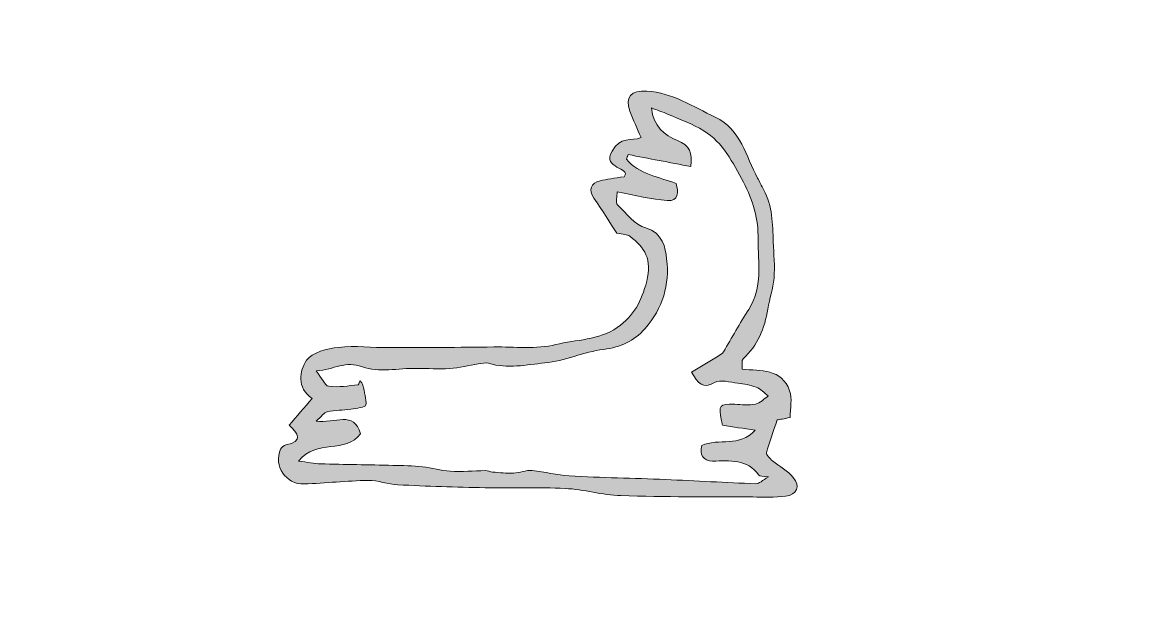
# Model space of a CAD drawing. Header units: inches. Extents: x 2.8 to 15.2, y 2.3 to 21.7.
# Drawn here: x 6.093 to 9.408, y 16.203 to 17.916 of the extents above; entities that cross this region are included whole.
import ezdxf

# ---------------------------------------------------------------- set-up
doc = ezdxf.new("R2010")
doc.units = ezdxf.units.IN
doc.header["$MEASUREMENT"] = 0
doc.layers.add('Layer 1', color=7, linetype='Continuous')

# ---------------------------------------------------------------- blocks, each defined once
blk = doc.blocks.new('block 2')
at = {"layer": 'Layer 1', "lineweight": 0}
blk.add_open_spline([(2.7778, 21.7431), (6.9259, 21.7431), (11.0741, 21.7431), (15.2222, 21.7431), (15.2222, 15.2477), (15.2222, 8.7523), (15.2222, 2.2569), (11.0741, 2.2569), (6.9259, 2.2569), (2.7778, 2.2569), (2.7778, 8.7523), (2.7778, 15.2477), (2.7778, 21.7431)], degree=3, knots=[0, 0, 0, 0, 1, 1, 1, 2, 2, 2, 3, 3, 3, 4, 4, 4, 4], dxfattribs=at)
blk = doc.blocks.new('block 28')
at = {"layer": 'Layer 1', "lineweight": 0}
blk.add_open_spline([(6.8876, 16.7173), (6.9145, 16.6921), (6.9301, 16.6684), (6.8783, 16.6581), (6.8722, 16.6569), (6.8649, 16.651), (6.8623, 16.6453), (6.8401, 16.5964), (6.8779, 16.5395), (6.932, 16.5418), (6.9958, 16.5445), (7.0595, 16.5514), (7.1233, 16.5524), (7.1525, 16.5529), (7.1817, 16.5408), (7.2111, 16.5394), (7.2977, 16.5351), (7.3844, 16.5325), (7.4711, 16.5308), (7.5505, 16.5293), (7.6301, 16.5327), (7.7094, 16.5286), (7.765, 16.5257), (7.82, 16.5089), (7.8756, 16.5072), (8.0065, 16.503), (8.1375, 16.504), (8.2685, 16.5032), (8.3008, 16.503), (8.3335, 16.5016), (8.3655, 16.5055), (8.3995, 16.5097), (8.4104, 16.5346), (8.3886, 16.5614), (8.3725, 16.5812), (8.3474, 16.5936), (8.3272, 16.6105), (8.3195, 16.6171), (8.3077, 16.6286), (8.3093, 16.635), (8.3173, 16.6667), (8.329, 16.6975), (8.3407, 16.7324), (8.3477, 16.7336), (8.3617, 16.7362), (8.3792, 16.7394), (8.3792, 16.7675), (8.3862, 16.7962), (8.3779, 16.8194), (8.3548, 16.8845), (8.292, 16.8792), (8.2365, 16.8832), (8.2374, 16.8976), (8.2345, 16.9101), (8.2391, 16.9143), (8.2833, 16.9542), (8.3035, 17.0052), (8.3129, 17.0625), (8.3179, 17.0932), (8.3292, 17.1231), (8.3315, 17.1539), (8.3342, 17.1896), (8.3306, 17.2258), (8.3291, 17.2618), (8.3269, 17.3151), (8.3277, 17.369), (8.3004, 17.4178), (8.2941, 17.429), (8.2886, 17.4407), (8.2824, 17.452), (8.2472, 17.5172), (8.2336, 17.5963), (8.1563, 17.6335), (8.0904, 17.6651), (8.0289, 17.7058), (7.9526, 17.7108), (7.9061, 17.7139), (7.8861, 17.6933), (7.9022, 17.6513), (7.9124, 17.6247), (7.9244, 17.5988), (7.9355, 17.5726), (7.9058, 17.5611), (7.8745, 17.5769), (7.849, 17.5326), (7.8177, 17.4782), (7.9075, 17.4857), (7.8852, 17.4562), (7.8546, 17.4512), (7.8338, 17.4487), (7.8134, 17.4441), (7.7853, 17.4378), (7.7788, 17.4167), (7.7951, 17.3925), (7.82, 17.3558), (7.8438, 17.3184), (7.8633, 17.2886), (7.882, 17.2844), (7.8946, 17.2851), (7.9022, 17.2792), (7.9465, 17.2453), (7.9691, 17.2102), (7.9523, 17.1449), (7.9369, 17.0852), (7.9151, 17.0428), (7.8647, 17.0078), (7.8085, 16.9689), (7.7424, 16.9718), (7.6816, 16.9566), (7.6232, 16.9421), (7.559, 16.9503), (7.4973, 16.9496), (7.3931, 16.9484), (7.2889, 16.9477), (7.1848, 16.9475), (7.1349, 16.9474), (7.0844, 16.9539), (7.0353, 16.9483), (7.0013, 16.9444), (6.9554, 16.9339), (6.9396, 16.9099), (6.9189, 16.8784), (6.9089, 16.8289), (6.9565, 16.7959), (6.9327, 16.7688), (6.911, 16.744), (6.8876, 16.7173)], degree=3, knots=[0, 0, 0, 0, 1, 1, 1, 2, 2, 2, 3, 3, 3, 4, 4, 4, 5, 5, 5, 6, 6, 6, 7, 7, 7, 8, 8, 8, 9, 9, 9, 10, 10, 10, 11, 11, 11, 12, 12, 12, 13, 13, 13, 14, 14, 14, 15, 15, 15, 16, 16, 16, 17, 17, 17, 18, 18, 18, 19, 19, 19, 20, 20, 20, 21, 21, 21, 22, 22, 22, 23, 23, 23, 24, 24, 24, 25, 25, 25, 26, 26, 26, 27, 27, 27, 28, 28, 28, 29, 29, 29, 30, 30, 30, 31, 31, 31, 32, 32, 32, 33, 33, 33, 34, 34, 34, 35, 35, 35, 36, 36, 36, 37, 37, 37, 38, 38, 38, 39, 39, 39, 40, 40, 40, 41, 41, 41, 42, 42, 42, 42], dxfattribs=at)
blk = doc.blocks.new('block 111')
at = {"layer": 'Layer 1', "lineweight": 0}
blk.add_open_spline([(6.8876, 16.7173), (6.911, 16.744), (6.9327, 16.7688), (6.9565, 16.7959), (6.9089, 16.8289), (6.9189, 16.8784), (6.9396, 16.9099), (6.9554, 16.9339), (7.0013, 16.9444), (7.0353, 16.9483), (7.0844, 16.9539), (7.1349, 16.9474), (7.1848, 16.9475), (7.2889, 16.9477), (7.3931, 16.9484), (7.4973, 16.9496), (7.559, 16.9503), (7.6232, 16.9421), (7.6816, 16.9566), (7.7424, 16.9718), (7.8085, 16.9689), (7.8647, 17.0078), (7.9151, 17.0428), (7.9369, 17.0852), (7.9523, 17.1449), (7.9691, 17.2102), (7.9465, 17.2453), (7.9022, 17.2792), (7.8946, 17.2851), (7.882, 17.2844), (7.8633, 17.2886), (7.8438, 17.3184), (7.82, 17.3558), (7.7951, 17.3925), (7.7788, 17.4167), (7.7853, 17.4378), (7.8134, 17.4441), (7.8338, 17.4487), (7.8546, 17.4512), (7.8852, 17.4562), (7.9075, 17.4857), (7.8177, 17.4782), (7.849, 17.5326), (7.8745, 17.5769), (7.9058, 17.5611), (7.9355, 17.5726), (7.9244, 17.5988), (7.9124, 17.6247), (7.9022, 17.6513), (7.8861, 17.6933), (7.9061, 17.7139), (7.9526, 17.7108), (8.0289, 17.7058), (8.0904, 17.6651), (8.1563, 17.6335), (8.2336, 17.5963), (8.2472, 17.5172), (8.2824, 17.452), (8.2886, 17.4407), (8.2941, 17.429), (8.3004, 17.4178), (8.3277, 17.369), (8.3269, 17.3151), (8.3291, 17.2618), (8.3306, 17.2258), (8.3342, 17.1896), (8.3315, 17.1539), (8.3292, 17.1231), (8.3179, 17.0932), (8.3129, 17.0625), (8.3035, 17.0052), (8.2833, 16.9542), (8.2391, 16.9143), (8.2345, 16.9101), (8.2374, 16.8976), (8.2365, 16.8832), (8.292, 16.8792), (8.3548, 16.8845), (8.3779, 16.8194), (8.3862, 16.7962), (8.3792, 16.7675), (8.3792, 16.7394), (8.3617, 16.7362), (8.3477, 16.7336), (8.3407, 16.7324), (8.329, 16.6975), (8.3173, 16.6667), (8.3093, 16.635), (8.3077, 16.6286), (8.3195, 16.6171), (8.3272, 16.6105), (8.3474, 16.5936), (8.3725, 16.5812), (8.3886, 16.5614), (8.4104, 16.5346), (8.3995, 16.5097), (8.3655, 16.5055), (8.3335, 16.5016), (8.3008, 16.503), (8.2685, 16.5032), (8.1375, 16.504), (8.0065, 16.503), (7.8756, 16.5072), (7.82, 16.5089), (7.765, 16.5257), (7.7094, 16.5286), (7.6301, 16.5327), (7.5505, 16.5293), (7.4711, 16.5308), (7.3844, 16.5325), (7.2977, 16.5351), (7.2111, 16.5394), (7.1817, 16.5408), (7.1525, 16.5529), (7.1233, 16.5524), (7.0595, 16.5514), (6.9958, 16.5445), (6.932, 16.5418), (6.8779, 16.5395), (6.8401, 16.5964), (6.8623, 16.6453), (6.8649, 16.651), (6.8722, 16.6569), (6.8783, 16.6581), (6.9301, 16.6684), (6.9145, 16.6921), (6.8876, 16.7173)], degree=3, knots=[0, 0, 0, 0, 1, 1, 1, 2, 2, 2, 3, 3, 3, 4, 4, 4, 5, 5, 5, 6, 6, 6, 7, 7, 7, 8, 8, 8, 9, 9, 9, 10, 10, 10, 11, 11, 11, 12, 12, 12, 13, 13, 13, 14, 14, 14, 15, 15, 15, 16, 16, 16, 17, 17, 17, 18, 18, 18, 19, 19, 19, 20, 20, 20, 21, 21, 21, 22, 22, 22, 23, 23, 23, 24, 24, 24, 25, 25, 25, 26, 26, 26, 27, 27, 27, 28, 28, 28, 29, 29, 29, 30, 30, 30, 31, 31, 31, 32, 32, 32, 33, 33, 33, 34, 34, 34, 35, 35, 35, 36, 36, 36, 37, 37, 37, 38, 38, 38, 39, 39, 39, 40, 40, 40, 41, 41, 41, 42, 42, 42, 42], dxfattribs=at)
blk = doc.blocks.new('block 112')
at = {"layer": 'Layer 1', "lineweight": 0}
blk.add_open_spline([(7.0933, 16.8365), (7.0952, 16.8409), (7.097, 16.8452), (7.0988, 16.8495), (7.1017, 16.8449), (7.106, 16.8405), (7.1071, 16.8355), (7.1115, 16.8157), (7.1186, 16.7952), (7.1161, 16.7761), (7.1154, 16.7703), (7.0873, 16.7669), (7.0714, 16.7645), (7.0481, 16.7611), (7.0241, 16.7615), (7.0012, 16.7565), (6.9917, 16.7545), (6.9843, 16.7429), (6.9677, 16.7284), (7.0238, 16.7215), (7.0809, 16.7616), (7.1003, 16.6913), (7.0565, 16.6309), (6.9687, 16.6767), (6.916, 16.6101), (6.9429, 16.6066), (6.9621, 16.6024), (6.9814, 16.6019), (7.0531, 16.5998), (7.1248, 16.599), (7.1965, 16.5973), (7.2259, 16.5966), (7.2554, 16.5962), (7.2845, 16.5932), (7.3123, 16.5902), (7.3396, 16.5813), (7.3674, 16.5798), (7.4021, 16.5779), (7.4371, 16.5811), (7.472, 16.5815), (7.4791, 16.5815), (7.4861, 16.5778), (7.4933, 16.5772), (7.5141, 16.5756), (7.535, 16.573), (7.5558, 16.5739), (7.5743, 16.5748), (7.593, 16.5836), (7.6111, 16.582), (7.6482, 16.5788), (7.6848, 16.5677), (7.7219, 16.5657), (7.8173, 16.5605), (7.9129, 16.5591), (8.0084, 16.5551), (8.0982, 16.5514), (8.1878, 16.5458), (8.2776, 16.5426), (8.2868, 16.5422), (8.2965, 16.5525), (8.3149, 16.5629), (8.2973, 16.5658), (8.2887, 16.5646), (8.2864, 16.5679), (8.251, 16.6176), (8.1997, 16.6104), (8.1487, 16.6101), (8.1209, 16.6099), (8.1087, 16.6291), (8.116, 16.6564), (8.167, 16.6793), (8.2293, 16.6498), (8.2749, 16.702), (8.2396, 16.7072), (8.2097, 16.7117), (8.1778, 16.7164), (8.1774, 16.7187), (8.1763, 16.7245), (8.1751, 16.7302), (8.1652, 16.7764), (8.169, 16.7808), (8.2144, 16.7789), (8.235, 16.778), (8.2564, 16.7755), (8.2762, 16.7797), (8.29, 16.7826), (8.3016, 16.7955), (8.3142, 16.8039), (8.3023, 16.8128), (8.2914, 16.8245), (8.2781, 16.8298), (8.261, 16.8365), (8.2419, 16.8395), (8.2235, 16.8416), (8.2003, 16.8442), (8.1713, 16.8536), (8.1546, 16.8436), (8.1186, 16.8221), (8.1061, 16.8421), (8.0856, 16.875), (8.1121, 16.8907), (8.1386, 16.9062), (8.1648, 16.9221), (8.1707, 16.9256), (8.1772, 16.9298), (8.1807, 16.9354), (8.2061, 16.9773), (8.2295, 17.0205), (8.2562, 17.0615), (8.2987, 17.1269), (8.283, 17.2002), (8.2841, 17.2702), (8.285, 17.329), (8.2695, 17.3851), (8.2401, 17.4399), (8.2086, 17.4986), (8.1803, 17.5576), (8.122, 17.5931), (8.0891, 17.6132), (8.0518, 17.6261), (8.0163, 17.6417), (8, 17.6488), (7.9831, 17.6546), (7.9665, 17.661), (7.972, 17.6059), (8.0055, 17.5792), (8.0437, 17.5641), (8.0805, 17.5495), (8.089, 17.5279), (8.0833, 17.4864), (8.0199, 17.4986), (7.9585, 17.5104), (7.8971, 17.5221), (7.8953, 17.5175), (7.8935, 17.5128), (7.8918, 17.5082), (7.9295, 17.4627), (7.9886, 17.4559), (8.0402, 17.4359), (8.0473, 17.4103), (8.0476, 17.383), (8.0135, 17.3855), (7.9662, 17.3889), (7.9196, 17.401), (7.8646, 17.4108), (7.8646, 17.3988), (7.8588, 17.3795), (7.8657, 17.3726), (7.891, 17.3466), (7.9172, 17.3133), (7.9493, 17.3039), (8.0013, 17.2887), (8.0076, 17.2446), (8.0117, 17.2114), (8.021, 17.1359), (8.0002, 17.0643), (7.9475, 17.0043), (7.9141, 16.9663), (7.8747, 16.9491), (7.8241, 16.9425), (7.765, 16.9349), (7.7081, 16.9077), (7.6491, 16.9021), (7.5942, 16.8968), (7.5376, 16.8838), (7.4816, 16.901), (7.4725, 16.9038), (7.4611, 16.9006), (7.4509, 16.899), (7.4225, 16.8946), (7.3943, 16.8873), (7.3657, 16.8854), (7.333, 16.8832), (7.3, 16.8856), (7.2672, 16.8859), (7.2129, 16.8863), (7.1536, 16.8732), (7.1057, 16.8908), (7.0552, 16.9093), (7.0222, 16.8827), (6.9686, 16.8785), (6.9847, 16.8577), (6.9937, 16.8344), (7.0058, 16.8326), (7.0342, 16.8285), (7.0641, 16.8346), (7.0933, 16.8365)], degree=3, knots=[0, 0, 0, 0, 1, 1, 1, 2, 2, 2, 3, 3, 3, 4, 4, 4, 5, 5, 5, 6, 6, 6, 7, 7, 7, 8, 8, 8, 9, 9, 9, 10, 10, 10, 11, 11, 11, 12, 12, 12, 13, 13, 13, 14, 14, 14, 15, 15, 15, 16, 16, 16, 17, 17, 17, 18, 18, 18, 19, 19, 19, 20, 20, 20, 21, 21, 21, 22, 22, 22, 23, 23, 23, 24, 24, 24, 25, 25, 25, 26, 26, 26, 27, 27, 27, 28, 28, 28, 29, 29, 29, 30, 30, 30, 31, 31, 31, 32, 32, 32, 33, 33, 33, 34, 34, 34, 35, 35, 35, 36, 36, 36, 37, 37, 37, 38, 38, 38, 39, 39, 39, 40, 40, 40, 41, 41, 41, 42, 42, 42, 43, 43, 43, 44, 44, 44, 45, 45, 45, 46, 46, 46, 47, 47, 47, 48, 48, 48, 49, 49, 49, 50, 50, 50, 51, 51, 51, 52, 52, 52, 53, 53, 53, 54, 54, 54, 55, 55, 55, 56, 56, 56, 57, 57, 57, 58, 58, 58, 59, 59, 59, 60, 60, 60, 61, 61, 61, 62, 62, 62, 62], dxfattribs=at)
blk = doc.blocks.new('block 113')
at = {"layer": 'Layer 1', "true_color": 0xffffff}
h = blk.add_hatch(color=7, dxfattribs=at)
h.dxf.hatch_style = 2
edge = h.paths.add_edge_path()
edge.add_spline(control_points=[(6.8876, 16.7173), (6.911, 16.744), (6.9327, 16.7688), (6.9565, 16.7959), (6.9089, 16.8289), (6.9189, 16.8784), (6.9396, 16.9099), (6.9554, 16.9339), (7.0013, 16.9444), (7.0353, 16.9483), (7.0844, 16.9539), (7.1349, 16.9474), (7.1848, 16.9475), (7.2889, 16.9477), (7.3931, 16.9484), (7.4973, 16.9496), (7.559, 16.9503), (7.6232, 16.9421), (7.6816, 16.9566), (7.7424, 16.9718), (7.8085, 16.9689), (7.8647, 17.0078), (7.9151, 17.0428), (7.9369, 17.0852), (7.9523, 17.1449), (7.9691, 17.2102), (7.9465, 17.2453), (7.9022, 17.2792), (7.8946, 17.2851), (7.882, 17.2844), (7.8633, 17.2886), (7.8438, 17.3184), (7.82, 17.3558), (7.7951, 17.3925), (7.7788, 17.4167), (7.7853, 17.4378), (7.8134, 17.4441), (7.8338, 17.4487), (7.8546, 17.4512), (7.8852, 17.4562), (7.9075, 17.4857), (7.8177, 17.4782), (7.849, 17.5326), (7.8745, 17.5769), (7.9058, 17.5611), (7.9355, 17.5726), (7.9244, 17.5988), (7.9124, 17.6247), (7.9022, 17.6513), (7.8861, 17.6933), (7.9061, 17.7139), (7.9526, 17.7108), (8.0289, 17.7058), (8.0904, 17.6651), (8.1563, 17.6335), (8.2336, 17.5963), (8.2472, 17.5172), (8.2824, 17.452), (8.2886, 17.4407), (8.2941, 17.429), (8.3004, 17.4178), (8.3277, 17.369), (8.3269, 17.3151), (8.3291, 17.2618), (8.3306, 17.2258), (8.3342, 17.1896), (8.3315, 17.1539), (8.3292, 17.1231), (8.3179, 17.0932), (8.3129, 17.0625), (8.3035, 17.0052), (8.2833, 16.9542), (8.2391, 16.9143), (8.2345, 16.9101), (8.2374, 16.8976), (8.2365, 16.8832), (8.292, 16.8792), (8.3548, 16.8845), (8.3779, 16.8194), (8.3862, 16.7962), (8.3792, 16.7675), (8.3792, 16.7394), (8.3617, 16.7362), (8.3477, 16.7336), (8.3407, 16.7324), (8.329, 16.6975), (8.3173, 16.6667), (8.3093, 16.635), (8.3077, 16.6286), (8.3195, 16.6171), (8.3272, 16.6105), (8.3474, 16.5936), (8.3725, 16.5812), (8.3886, 16.5614), (8.4104, 16.5346), (8.3995, 16.5097), (8.3655, 16.5055), (8.3335, 16.5016), (8.3008, 16.503), (8.2685, 16.5032), (8.1375, 16.504), (8.0065, 16.503), (7.8756, 16.5072), (7.82, 16.5089), (7.765, 16.5257), (7.7094, 16.5286), (7.6301, 16.5327), (7.5505, 16.5293), (7.4711, 16.5308), (7.3844, 16.5325), (7.2977, 16.5351), (7.2111, 16.5394), (7.1817, 16.5408), (7.1525, 16.5529), (7.1233, 16.5524), (7.0595, 16.5514), (6.9958, 16.5445), (6.932, 16.5418), (6.8779, 16.5395), (6.8401, 16.5964), (6.8623, 16.6453), (6.8649, 16.651), (6.8722, 16.6569), (6.8783, 16.6581), (6.9301, 16.6684), (6.9145, 16.6921), (6.8876, 16.7173)], knot_values=[0, 0, 0, 0, 1, 1, 1, 2, 2, 2, 3, 3, 3, 4, 4, 4, 5, 5, 5, 6, 6, 6, 7, 7, 7, 8, 8, 8, 9, 9, 9, 10, 10, 10, 11, 11, 11, 12, 12, 12, 13, 13, 13, 14, 14, 14, 15, 15, 15, 16, 16, 16, 17, 17, 17, 18, 18, 18, 19, 19, 19, 20, 20, 20, 21, 21, 21, 22, 22, 22, 23, 23, 23, 24, 24, 24, 25, 25, 25, 26, 26, 26, 27, 27, 27, 28, 28, 28, 29, 29, 29, 30, 30, 30, 31, 31, 31, 32, 32, 32, 33, 33, 33, 34, 34, 34, 35, 35, 35, 36, 36, 36, 37, 37, 37, 38, 38, 38, 39, 39, 39, 40, 40, 40, 41, 41, 41, 42, 42, 42, 42], degree=3, periodic=1)
edge = h.paths.add_edge_path()
edge.add_spline(control_points=[(7.0933, 16.8365), (7.0952, 16.8409), (7.097, 16.8452), (7.0988, 16.8495), (7.1017, 16.8449), (7.106, 16.8405), (7.1071, 16.8355), (7.1115, 16.8157), (7.1186, 16.7952), (7.1161, 16.7761), (7.1154, 16.7703), (7.0873, 16.7669), (7.0714, 16.7645), (7.0481, 16.7611), (7.0241, 16.7615), (7.0012, 16.7565), (6.9917, 16.7545), (6.9843, 16.7429), (6.9677, 16.7284), (7.0238, 16.7215), (7.0809, 16.7616), (7.1003, 16.6913), (7.0565, 16.6309), (6.9687, 16.6767), (6.916, 16.6101), (6.9429, 16.6066), (6.9621, 16.6024), (6.9814, 16.6019), (7.0531, 16.5998), (7.1248, 16.599), (7.1965, 16.5973), (7.2259, 16.5966), (7.2554, 16.5962), (7.2845, 16.5932), (7.3123, 16.5902), (7.3396, 16.5813), (7.3674, 16.5798), (7.4021, 16.5779), (7.4371, 16.5811), (7.472, 16.5815), (7.4791, 16.5815), (7.4861, 16.5778), (7.4933, 16.5772), (7.5141, 16.5756), (7.535, 16.573), (7.5558, 16.5739), (7.5743, 16.5748), (7.593, 16.5836), (7.6111, 16.582), (7.6482, 16.5788), (7.6848, 16.5677), (7.7219, 16.5657), (7.8173, 16.5605), (7.9129, 16.5591), (8.0084, 16.5551), (8.0982, 16.5514), (8.1878, 16.5458), (8.2776, 16.5426), (8.2868, 16.5422), (8.2965, 16.5525), (8.3149, 16.5629), (8.2973, 16.5658), (8.2887, 16.5646), (8.2864, 16.5679), (8.251, 16.6176), (8.1997, 16.6104), (8.1487, 16.6101), (8.1209, 16.6099), (8.1087, 16.6291), (8.116, 16.6564), (8.167, 16.6793), (8.2293, 16.6498), (8.2749, 16.702), (8.2396, 16.7072), (8.2097, 16.7117), (8.1778, 16.7164), (8.1774, 16.7187), (8.1763, 16.7245), (8.1751, 16.7302), (8.1652, 16.7764), (8.169, 16.7808), (8.2144, 16.7789), (8.235, 16.778), (8.2564, 16.7755), (8.2762, 16.7797), (8.29, 16.7826), (8.3016, 16.7955), (8.3142, 16.8039), (8.3023, 16.8128), (8.2914, 16.8245), (8.2781, 16.8298), (8.261, 16.8365), (8.2419, 16.8395), (8.2235, 16.8416), (8.2003, 16.8442), (8.1713, 16.8536), (8.1546, 16.8436), (8.1186, 16.8221), (8.1061, 16.8421), (8.0856, 16.875), (8.1121, 16.8907), (8.1386, 16.9062), (8.1648, 16.9221), (8.1707, 16.9256), (8.1772, 16.9298), (8.1807, 16.9354), (8.2061, 16.9773), (8.2295, 17.0205), (8.2562, 17.0615), (8.2987, 17.1269), (8.283, 17.2002), (8.2841, 17.2702), (8.285, 17.329), (8.2695, 17.3851), (8.2401, 17.4399), (8.2086, 17.4986), (8.1803, 17.5576), (8.122, 17.5931), (8.0891, 17.6132), (8.0518, 17.6261), (8.0163, 17.6417), (8, 17.6488), (7.9831, 17.6546), (7.9665, 17.661), (7.972, 17.6059), (8.0055, 17.5792), (8.0437, 17.5641), (8.0805, 17.5495), (8.089, 17.5279), (8.0833, 17.4864), (8.0199, 17.4986), (7.9585, 17.5104), (7.8971, 17.5221), (7.8953, 17.5175), (7.8935, 17.5128), (7.8918, 17.5082), (7.9295, 17.4627), (7.9886, 17.4559), (8.0402, 17.4359), (8.0473, 17.4103), (8.0476, 17.383), (8.0135, 17.3855), (7.9662, 17.3889), (7.9196, 17.401), (7.8646, 17.4108), (7.8646, 17.3988), (7.8588, 17.3795), (7.8657, 17.3726), (7.891, 17.3466), (7.9172, 17.3133), (7.9493, 17.3039), (8.0013, 17.2887), (8.0076, 17.2446), (8.0117, 17.2114), (8.021, 17.1359), (8.0002, 17.0643), (7.9475, 17.0043), (7.9141, 16.9663), (7.8747, 16.9491), (7.8241, 16.9425), (7.765, 16.9349), (7.7081, 16.9077), (7.6491, 16.9021), (7.5942, 16.8968), (7.5376, 16.8838), (7.4816, 16.901), (7.4725, 16.9038), (7.4611, 16.9006), (7.4509, 16.899), (7.4225, 16.8946), (7.3943, 16.8873), (7.3657, 16.8854), (7.333, 16.8832), (7.3, 16.8856), (7.2672, 16.8859), (7.2129, 16.8863), (7.1536, 16.8732), (7.1057, 16.8908), (7.0552, 16.9093), (7.0222, 16.8827), (6.9686, 16.8785), (6.9847, 16.8577), (6.9937, 16.8344), (7.0058, 16.8326), (7.0342, 16.8285), (7.0641, 16.8346), (7.0933, 16.8365)], knot_values=[0, 0, 0, 0, 1, 1, 1, 2, 2, 2, 3, 3, 3, 4, 4, 4, 5, 5, 5, 6, 6, 6, 7, 7, 7, 8, 8, 8, 9, 9, 9, 10, 10, 10, 11, 11, 11, 12, 12, 12, 13, 13, 13, 14, 14, 14, 15, 15, 15, 16, 16, 16, 17, 17, 17, 18, 18, 18, 19, 19, 19, 20, 20, 20, 21, 21, 21, 22, 22, 22, 23, 23, 23, 24, 24, 24, 25, 25, 25, 26, 26, 26, 27, 27, 27, 28, 28, 28, 29, 29, 29, 30, 30, 30, 31, 31, 31, 32, 32, 32, 33, 33, 33, 34, 34, 34, 35, 35, 35, 36, 36, 36, 37, 37, 37, 38, 38, 38, 39, 39, 39, 40, 40, 40, 41, 41, 41, 42, 42, 42, 43, 43, 43, 44, 44, 44, 45, 45, 45, 46, 46, 46, 47, 47, 47, 48, 48, 48, 49, 49, 49, 50, 50, 50, 51, 51, 51, 52, 52, 52, 53, 53, 53, 54, 54, 54, 55, 55, 55, 56, 56, 56, 57, 57, 57, 58, 58, 58, 59, 59, 59, 60, 60, 60, 61, 61, 61, 62, 62, 62, 62], degree=3, periodic=1)
at = {"layer": 'Layer 1', "lineweight": 0}
for points, knots in [([(6.8876, 16.7173), (6.911, 16.744), (6.9327, 16.7688), (6.9565, 16.7959), (6.9089, 16.8289), (6.9189, 16.8784), (6.9396, 16.9099), (6.9554, 16.9339), (7.0013, 16.9444), (7.0353, 16.9483), (7.0844, 16.9539), (7.1349, 16.9474), (7.1848, 16.9475), (7.2889, 16.9477), (7.3931, 16.9484), (7.4973, 16.9496), (7.559, 16.9503), (7.6232, 16.9421), (7.6816, 16.9566), (7.7424, 16.9718), (7.8085, 16.9689), (7.8647, 17.0078), (7.9151, 17.0428), (7.9369, 17.0852), (7.9523, 17.1449), (7.9691, 17.2102), (7.9465, 17.2453), (7.9022, 17.2792), (7.8946, 17.2851), (7.882, 17.2844), (7.8633, 17.2886), (7.8438, 17.3184), (7.82, 17.3558), (7.7951, 17.3925), (7.7788, 17.4167), (7.7853, 17.4378), (7.8134, 17.4441), (7.8338, 17.4487), (7.8546, 17.4512), (7.8852, 17.4562), (7.9075, 17.4857), (7.8177, 17.4782), (7.849, 17.5326), (7.8745, 17.5769), (7.9058, 17.5611), (7.9355, 17.5726), (7.9244, 17.5988), (7.9124, 17.6247), (7.9022, 17.6513), (7.8861, 17.6933), (7.9061, 17.7139), (7.9526, 17.7108), (8.0289, 17.7058), (8.0904, 17.6651), (8.1563, 17.6335), (8.2336, 17.5963), (8.2472, 17.5172), (8.2824, 17.452), (8.2886, 17.4407), (8.2941, 17.429), (8.3004, 17.4178), (8.3277, 17.369), (8.3269, 17.3151), (8.3291, 17.2618), (8.3306, 17.2258), (8.3342, 17.1896), (8.3315, 17.1539), (8.3292, 17.1231), (8.3179, 17.0932), (8.3129, 17.0625), (8.3035, 17.0052), (8.2833, 16.9542), (8.2391, 16.9143), (8.2345, 16.9101), (8.2374, 16.8976), (8.2365, 16.8832), (8.292, 16.8792), (8.3548, 16.8845), (8.3779, 16.8194), (8.3862, 16.7962), (8.3792, 16.7675), (8.3792, 16.7394), (8.3617, 16.7362), (8.3477, 16.7336), (8.3407, 16.7324), (8.329, 16.6975), (8.3173, 16.6667), (8.3093, 16.635), (8.3077, 16.6286), (8.3195, 16.6171), (8.3272, 16.6105), (8.3474, 16.5936), (8.3725, 16.5812), (8.3886, 16.5614), (8.4104, 16.5346), (8.3995, 16.5097), (8.3655, 16.5055), (8.3335, 16.5016), (8.3008, 16.503), (8.2685, 16.5032), (8.1375, 16.504), (8.0065, 16.503), (7.8756, 16.5072), (7.82, 16.5089), (7.765, 16.5257), (7.7094, 16.5286), (7.6301, 16.5327), (7.5505, 16.5293), (7.4711, 16.5308), (7.3844, 16.5325), (7.2977, 16.5351), (7.2111, 16.5394), (7.1817, 16.5408), (7.1525, 16.5529), (7.1233, 16.5524), (7.0595, 16.5514), (6.9958, 16.5445), (6.932, 16.5418), (6.8779, 16.5395), (6.8401, 16.5964), (6.8623, 16.6453), (6.8649, 16.651), (6.8722, 16.6569), (6.8783, 16.6581), (6.9301, 16.6684), (6.9145, 16.6921), (6.8876, 16.7173)], [0, 0, 0, 0, 1, 1, 1, 2, 2, 2, 3, 3, 3, 4, 4, 4, 5, 5, 5, 6, 6, 6, 7, 7, 7, 8, 8, 8, 9, 9, 9, 10, 10, 10, 11, 11, 11, 12, 12, 12, 13, 13, 13, 14, 14, 14, 15, 15, 15, 16, 16, 16, 17, 17, 17, 18, 18, 18, 19, 19, 19, 20, 20, 20, 21, 21, 21, 22, 22, 22, 23, 23, 23, 24, 24, 24, 25, 25, 25, 26, 26, 26, 27, 27, 27, 28, 28, 28, 29, 29, 29, 30, 30, 30, 31, 31, 31, 32, 32, 32, 33, 33, 33, 34, 34, 34, 35, 35, 35, 36, 36, 36, 37, 37, 37, 38, 38, 38, 39, 39, 39, 40, 40, 40, 41, 41, 41, 42, 42, 42, 42]), ([(7.0933, 16.8365), (7.0952, 16.8409), (7.097, 16.8452), (7.0988, 16.8495), (7.1017, 16.8449), (7.106, 16.8405), (7.1071, 16.8355), (7.1115, 16.8157), (7.1186, 16.7952), (7.1161, 16.7761), (7.1154, 16.7703), (7.0873, 16.7669), (7.0714, 16.7645), (7.0481, 16.7611), (7.0241, 16.7615), (7.0012, 16.7565), (6.9917, 16.7545), (6.9843, 16.7429), (6.9677, 16.7284), (7.0238, 16.7215), (7.0809, 16.7616), (7.1003, 16.6913), (7.0565, 16.6309), (6.9687, 16.6767), (6.916, 16.6101), (6.9429, 16.6066), (6.9621, 16.6024), (6.9814, 16.6019), (7.0531, 16.5998), (7.1248, 16.599), (7.1965, 16.5973), (7.2259, 16.5966), (7.2554, 16.5962), (7.2845, 16.5932), (7.3123, 16.5902), (7.3396, 16.5813), (7.3674, 16.5798), (7.4021, 16.5779), (7.4371, 16.5811), (7.472, 16.5815), (7.4791, 16.5815), (7.4861, 16.5778), (7.4933, 16.5772), (7.5141, 16.5756), (7.535, 16.573), (7.5558, 16.5739), (7.5743, 16.5748), (7.593, 16.5836), (7.6111, 16.582), (7.6482, 16.5788), (7.6848, 16.5677), (7.7219, 16.5657), (7.8173, 16.5605), (7.9129, 16.5591), (8.0084, 16.5551), (8.0982, 16.5514), (8.1878, 16.5458), (8.2776, 16.5426), (8.2868, 16.5422), (8.2965, 16.5525), (8.3149, 16.5629), (8.2973, 16.5658), (8.2887, 16.5646), (8.2864, 16.5679), (8.251, 16.6176), (8.1997, 16.6104), (8.1487, 16.6101), (8.1209, 16.6099), (8.1087, 16.6291), (8.116, 16.6564), (8.167, 16.6793), (8.2293, 16.6498), (8.2749, 16.702), (8.2396, 16.7072), (8.2097, 16.7117), (8.1778, 16.7164), (8.1774, 16.7187), (8.1763, 16.7245), (8.1751, 16.7302), (8.1652, 16.7764), (8.169, 16.7808), (8.2144, 16.7789), (8.235, 16.778), (8.2564, 16.7755), (8.2762, 16.7797), (8.29, 16.7826), (8.3016, 16.7955), (8.3142, 16.8039), (8.3023, 16.8128), (8.2914, 16.8245), (8.2781, 16.8298), (8.261, 16.8365), (8.2419, 16.8395), (8.2235, 16.8416), (8.2003, 16.8442), (8.1713, 16.8536), (8.1546, 16.8436), (8.1186, 16.8221), (8.1061, 16.8421), (8.0856, 16.875), (8.1121, 16.8907), (8.1386, 16.9062), (8.1648, 16.9221), (8.1707, 16.9256), (8.1772, 16.9298), (8.1807, 16.9354), (8.2061, 16.9773), (8.2295, 17.0205), (8.2562, 17.0615), (8.2987, 17.1269), (8.283, 17.2002), (8.2841, 17.2702), (8.285, 17.329), (8.2695, 17.3851), (8.2401, 17.4399), (8.2086, 17.4986), (8.1803, 17.5576), (8.122, 17.5931), (8.0891, 17.6132), (8.0518, 17.6261), (8.0163, 17.6417), (8, 17.6488), (7.9831, 17.6546), (7.9665, 17.661), (7.972, 17.6059), (8.0055, 17.5792), (8.0437, 17.5641), (8.0805, 17.5495), (8.089, 17.5279), (8.0833, 17.4864), (8.0199, 17.4986), (7.9585, 17.5104), (7.8971, 17.5221), (7.8953, 17.5175), (7.8935, 17.5128), (7.8918, 17.5082), (7.9295, 17.4627), (7.9886, 17.4559), (8.0402, 17.4359), (8.0473, 17.4103), (8.0476, 17.383), (8.0135, 17.3855), (7.9662, 17.3889), (7.9196, 17.401), (7.8646, 17.4108), (7.8646, 17.3988), (7.8588, 17.3795), (7.8657, 17.3726), (7.891, 17.3466), (7.9172, 17.3133), (7.9493, 17.3039), (8.0013, 17.2887), (8.0076, 17.2446), (8.0117, 17.2114), (8.021, 17.1359), (8.0002, 17.0643), (7.9475, 17.0043), (7.9141, 16.9663), (7.8747, 16.9491), (7.8241, 16.9425), (7.765, 16.9349), (7.7081, 16.9077), (7.6491, 16.9021), (7.5942, 16.8968), (7.5376, 16.8838), (7.4816, 16.901), (7.4725, 16.9038), (7.4611, 16.9006), (7.4509, 16.899), (7.4225, 16.8946), (7.3943, 16.8873), (7.3657, 16.8854), (7.333, 16.8832), (7.3, 16.8856), (7.2672, 16.8859), (7.2129, 16.8863), (7.1536, 16.8732), (7.1057, 16.8908), (7.0552, 16.9093), (7.0222, 16.8827), (6.9686, 16.8785), (6.9847, 16.8577), (6.9937, 16.8344), (7.0058, 16.8326), (7.0342, 16.8285), (7.0641, 16.8346), (7.0933, 16.8365)], [0, 0, 0, 0, 1, 1, 1, 2, 2, 2, 3, 3, 3, 4, 4, 4, 5, 5, 5, 6, 6, 6, 7, 7, 7, 8, 8, 8, 9, 9, 9, 10, 10, 10, 11, 11, 11, 12, 12, 12, 13, 13, 13, 14, 14, 14, 15, 15, 15, 16, 16, 16, 17, 17, 17, 18, 18, 18, 19, 19, 19, 20, 20, 20, 21, 21, 21, 22, 22, 22, 23, 23, 23, 24, 24, 24, 25, 25, 25, 26, 26, 26, 27, 27, 27, 28, 28, 28, 29, 29, 29, 30, 30, 30, 31, 31, 31, 32, 32, 32, 33, 33, 33, 34, 34, 34, 35, 35, 35, 36, 36, 36, 37, 37, 37, 38, 38, 38, 39, 39, 39, 40, 40, 40, 41, 41, 41, 42, 42, 42, 43, 43, 43, 44, 44, 44, 45, 45, 45, 46, 46, 46, 47, 47, 47, 48, 48, 48, 49, 49, 49, 50, 50, 50, 51, 51, 51, 52, 52, 52, 53, 53, 53, 54, 54, 54, 55, 55, 55, 56, 56, 56, 57, 57, 57, 58, 58, 58, 59, 59, 59, 60, 60, 60, 61, 61, 61, 62, 62, 62, 62])]:
    blk.add_open_spline(points, degree=3, knots=knots, dxfattribs=at)
blk = doc.blocks.new('block 167')
at = {"layer": 'Layer 1', "lineweight": 0}
blk.add_open_spline([(7.0933, 16.8365), (7.0641, 16.8346), (7.0342, 16.8285), (7.0058, 16.8326), (6.9937, 16.8344), (6.9847, 16.8577), (6.9686, 16.8785), (7.0222, 16.8827), (7.0552, 16.9093), (7.1057, 16.8908), (7.1536, 16.8732), (7.2129, 16.8863), (7.2672, 16.8859), (7.3, 16.8856), (7.333, 16.8832), (7.3657, 16.8854), (7.3943, 16.8873), (7.4225, 16.8946), (7.4509, 16.899), (7.4611, 16.9006), (7.4725, 16.9038), (7.4816, 16.901), (7.5376, 16.8838), (7.5942, 16.8968), (7.6491, 16.9021), (7.7081, 16.9077), (7.765, 16.9349), (7.8241, 16.9425), (7.8747, 16.9491), (7.9141, 16.9663), (7.9475, 17.0043), (8.0002, 17.0643), (8.021, 17.1359), (8.0117, 17.2114), (8.0076, 17.2446), (8.0013, 17.2887), (7.9493, 17.3039), (7.9172, 17.3133), (7.891, 17.3466), (7.8657, 17.3726), (7.8588, 17.3795), (7.8646, 17.3988), (7.8646, 17.4108), (7.9196, 17.401), (7.9662, 17.3889), (8.0135, 17.3855), (8.0476, 17.383), (8.0473, 17.4103), (8.0402, 17.4359), (7.9886, 17.4559), (7.9295, 17.4627), (7.8918, 17.5082), (7.8935, 17.5128), (7.8953, 17.5175), (7.8971, 17.5221), (7.9585, 17.5104), (8.0199, 17.4986), (8.0833, 17.4864), (8.089, 17.5279), (8.0805, 17.5495), (8.0437, 17.5641), (8.0055, 17.5792), (7.972, 17.6059), (7.9665, 17.661), (7.9831, 17.6546), (8, 17.6488), (8.0163, 17.6417), (8.0518, 17.6261), (8.0891, 17.6132), (8.122, 17.5931), (8.1803, 17.5576), (8.2086, 17.4986), (8.2401, 17.4399), (8.2695, 17.3851), (8.285, 17.329), (8.2841, 17.2702), (8.283, 17.2002), (8.2987, 17.1269), (8.2562, 17.0615), (8.2295, 17.0205), (8.2061, 16.9773), (8.1807, 16.9354), (8.1772, 16.9298), (8.1707, 16.9256), (8.1648, 16.9221), (8.1386, 16.9062), (8.1121, 16.8907), (8.0856, 16.875), (8.1061, 16.8421), (8.1186, 16.8221), (8.1546, 16.8436), (8.1713, 16.8536), (8.2003, 16.8442), (8.2235, 16.8416), (8.2419, 16.8395), (8.261, 16.8365), (8.2781, 16.8298), (8.2914, 16.8245), (8.3023, 16.8128), (8.3142, 16.8039), (8.3016, 16.7955), (8.29, 16.7826), (8.2762, 16.7797), (8.2564, 16.7755), (8.235, 16.778), (8.2144, 16.7789), (8.169, 16.7808), (8.1652, 16.7764), (8.1751, 16.7302), (8.1763, 16.7245), (8.1774, 16.7187), (8.1778, 16.7164), (8.2097, 16.7117), (8.2396, 16.7072), (8.2749, 16.702), (8.2293, 16.6498), (8.167, 16.6793), (8.116, 16.6564), (8.1087, 16.6291), (8.1209, 16.6099), (8.1487, 16.6101), (8.1997, 16.6104), (8.251, 16.6176), (8.2864, 16.5679), (8.2887, 16.5646), (8.2973, 16.5658), (8.3149, 16.5629), (8.2965, 16.5525), (8.2868, 16.5422), (8.2776, 16.5426), (8.1878, 16.5458), (8.0982, 16.5514), (8.0084, 16.5551), (7.9129, 16.5591), (7.8173, 16.5605), (7.7219, 16.5657), (7.6848, 16.5677), (7.6482, 16.5788), (7.6111, 16.582), (7.593, 16.5836), (7.5743, 16.5748), (7.5558, 16.5739), (7.535, 16.573), (7.5141, 16.5756), (7.4933, 16.5772), (7.4861, 16.5778), (7.4791, 16.5815), (7.472, 16.5815), (7.4371, 16.5811), (7.4021, 16.5779), (7.3674, 16.5798), (7.3396, 16.5813), (7.3123, 16.5902), (7.2845, 16.5932), (7.2554, 16.5962), (7.2259, 16.5966), (7.1965, 16.5973), (7.1248, 16.599), (7.0531, 16.5998), (6.9814, 16.6019), (6.9621, 16.6024), (6.9429, 16.6066), (6.916, 16.6101), (6.9687, 16.6767), (7.0565, 16.6309), (7.1003, 16.6913), (7.0809, 16.7616), (7.0238, 16.7215), (6.9677, 16.7284), (6.9843, 16.7429), (6.9917, 16.7545), (7.0012, 16.7565), (7.0241, 16.7615), (7.0481, 16.7611), (7.0714, 16.7645), (7.0873, 16.7669), (7.1154, 16.7703), (7.1161, 16.7761), (7.1186, 16.7952), (7.1115, 16.8157), (7.1071, 16.8355), (7.106, 16.8405), (7.1017, 16.8449), (7.0988, 16.8495), (7.097, 16.8452), (7.0952, 16.8409), (7.0933, 16.8365)], degree=3, knots=[0, 0, 0, 0, 1, 1, 1, 2, 2, 2, 3, 3, 3, 4, 4, 4, 5, 5, 5, 6, 6, 6, 7, 7, 7, 8, 8, 8, 9, 9, 9, 10, 10, 10, 11, 11, 11, 12, 12, 12, 13, 13, 13, 14, 14, 14, 15, 15, 15, 16, 16, 16, 17, 17, 17, 18, 18, 18, 19, 19, 19, 20, 20, 20, 21, 21, 21, 22, 22, 22, 23, 23, 23, 24, 24, 24, 25, 25, 25, 26, 26, 26, 27, 27, 27, 28, 28, 28, 29, 29, 29, 30, 30, 30, 31, 31, 31, 32, 32, 32, 33, 33, 33, 34, 34, 34, 35, 35, 35, 36, 36, 36, 37, 37, 37, 38, 38, 38, 39, 39, 39, 40, 40, 40, 41, 41, 41, 42, 42, 42, 43, 43, 43, 44, 44, 44, 45, 45, 45, 46, 46, 46, 47, 47, 47, 48, 48, 48, 49, 49, 49, 50, 50, 50, 51, 51, 51, 52, 52, 52, 53, 53, 53, 54, 54, 54, 55, 55, 55, 56, 56, 56, 57, 57, 57, 58, 58, 58, 59, 59, 59, 60, 60, 60, 61, 61, 61, 62, 62, 62, 62], dxfattribs=at)

msp = doc.modelspace()

# ---------------------------------------------------------------- block references
at = {"layer": 'Layer 1'}
for name in ['block 2', 'block 28', 'block 111', 'block 113', 'block 112', 'block 167']:
    msp.add_blockref(name, (0, 0), dxfattribs=at)

doc.saveas('drawing.dxf')
